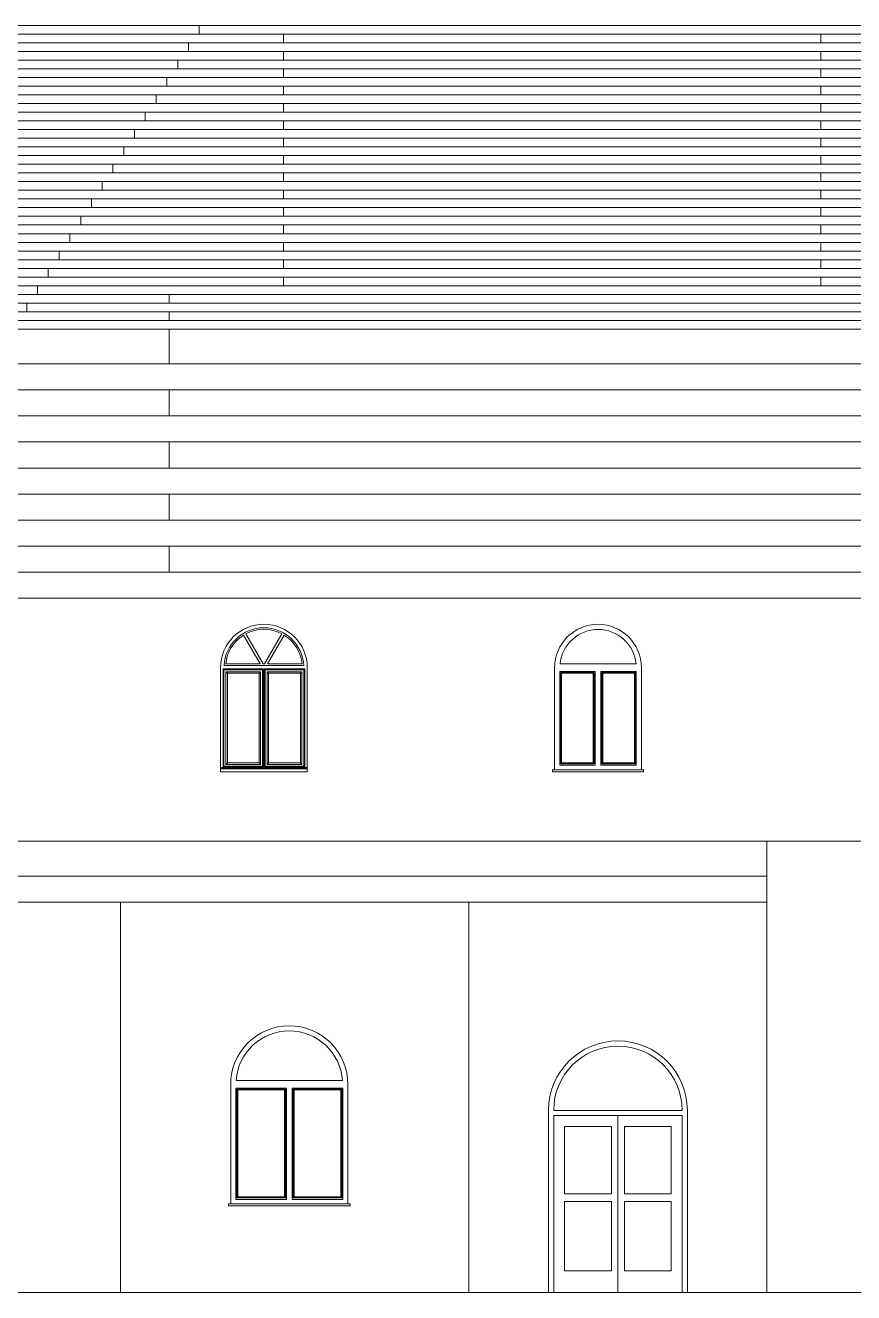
# Model space of a CAD drawing. Header units: millimetres. Extents: x -53558 to 47442, y -9060 to 14600.
# Drawn here: x -23070 to -13527, y 0 to 14600 of the extents above; entities that cross this region are included whole.
import ezdxf

# ---------------------------------------------------------------- set-up
doc = ezdxf.new("R2010")
doc.units = ezdxf.units.MM
for name, color, linetype, lineweight in [('A-DETL-THIN', 151, 'Continuous', 9), ('A-DOOR', 31, 'Continuous', 9), ('A-DOOR-FRAM', 31, 'Continuous', 9), ('A-FLOR', 192, 'Continuous', 9), ('A-GENM', 13, 'Continuous', 9), ('A-GLAZ', 151, 'Continuous', 9), ('A-ROOF', 132, 'Continuous', 9), ('A-WALL', 113, 'Continuous', 9), ('I-WALL', 2, 'Continuous', 9)]:
    doc.layers.add(name, color=color, linetype=linetype, lineweight=lineweight)

# ---------------------------------------------------------------- blocks, each defined once
blk = doc.blocks.new('Double Shutter-Arch - ext-236540-North')
at = {"layer": 'A-DOOR'}
for p, q in [((-16858, 1915), (-16318, 1915)), ((-16858, 1140), (-16858, 1915)), ((-16318, 1915), (-16318, 1140)), ((-16243, 0), (-16243, 2040)), ((-16243, 2040), (-16243, 0)), ((-16168, 1915), (-15628, 1915)), ((-16168, 1140), (-16168, 1915)), ((-15628, 1915), (-15628, 1140)), ((-16318, 1140), (-16858, 1140)), ((-16858, 1050), (-16318, 1050)), ((-16858, 250), (-16858, 1050)), ((-16318, 1050), (-16318, 250)), ((-15628, 1140), (-16168, 1140)), ((-16168, 1050), (-15628, 1050)), ((-16168, 250), (-16168, 1050)), ((-15628, 1050), (-15628, 250)), ((-16318, 250), (-16858, 250)), ((-15628, 250), (-16168, 250))]:
    blk.add_line(p, q, dxfattribs=at)
at = {"layer": 'A-DOOR-FRAM'}
for p, q in [((-15503, 2100), (-16983, 2100)), ((-16983, 2040), (-16983, 0)), ((-16983, 2040), (-15503, 2040)), ((-15503, 2040), (-15503, 0))]:
    blk.add_line(p, q, dxfattribs=at)
blk.add_arc((-16243, 2100), 740, 0, 180, dxfattribs=at)
blk = doc.blocks.new('Arched _2_ - Arched _2_-211956-North')
at = {"layer": 'A-GLAZ'}
for p, q in [((-20644, 1075), (-20644, 2357)), ((-20644, 2357), (-20062, 2357)), ((-19416, 2443), (-20643, 2443)), ((-20635, 2345), (-20635, 1093)), ((-20635, 2345), (-20074, 2345)), ((-20624, 2335), (-20635, 2345)), ((-20074, 2345), (-20084, 2335)), ((-20074, 1093), (-20074, 2345)), ((-20062, 2357), (-20062, 1075)), ((-19996, 1075), (-19996, 2357)), ((-19996, 2357), (-19414, 2357)), ((-19985, 2345), (-19985, 1093)), ((-19985, 2345), (-19424, 2345)), ((-19974, 2335), (-19985, 2345)), ((-19424, 2345), (-19434, 2335)), ((-19424, 1093), (-19424, 2345)), ((-19414, 2357), (-19414, 1075)), ((-20624, 1103), (-20624, 2335)), ((-20624, 2335), (-20084, 2335)), ((-20084, 2335), (-20084, 1103)), ((-19974, 1103), (-19974, 2335)), ((-19974, 2335), (-19434, 2335)), ((-19434, 2335), (-19434, 1103)), ((-20729, 1025), (-19329, 1025)), ((-20729, 1000), (-20729, 1025)), ((-20062, 1075), (-20644, 1075)), ((-20635, 1093), (-20624, 1103)), ((-20635, 1093), (-20074, 1093)), ((-20084, 1103), (-20624, 1103)), ((-20074, 1093), (-20084, 1103)), ((-19414, 1075), (-19996, 1075)), ((-19985, 1093), (-19974, 1103)), ((-19985, 1093), (-19424, 1093)), ((-19434, 1103), (-19974, 1103)), ((-19424, 1093), (-19434, 1103)), ((-19329, 1025), (-19329, 1000)), ((-19329, 1000), (-20729, 1000))]:
    blk.add_line(p, q, dxfattribs=at)
blk.add_arc((-20029, 2400), 615, 4.0093, 175.9907, dxfattribs=at)
blk = doc.blocks.new('HOOR LIGHT - HOOR LIGHT-165948-North')
at = {"layer": 'A-GENM'}
for p, q in [((-23179, 11200), (-10839, 11200)), ((-10839, 11100), (-23179, 11100))]:
    blk.add_line(p, q, dxfattribs=at)
blk = doc.blocks.new('HOOR LIGHT1 - HOOR LIGHT-166020-North')
at = {"layer": 'A-GENM'}
for p, q in [((-31604, 11400), (-23055, 11400)), ((-23055, 11400), (-10963, 11400)), ((-23055, 11300), (-23055, 11400)), ((-23055, 11300), (-31604, 11300)), ((-10963, 11300), (-23055, 11300))]:
    blk.add_line(p, q, dxfattribs=at)
blk = doc.blocks.new('HOOR LIGHT2 - HOOR LIGHT-166050-North')
at = {"layer": 'A-GENM'}
for p, q in [((-31304, 11600), (-22930, 11600)), ((-22930, 11600), (-11088, 11600)), ((-22930, 11600), (-22930, 11500)), ((-22930, 11500), (-31304, 11500)), ((-11088, 11500), (-22930, 11500))]:
    blk.add_line(p, q, dxfattribs=at)
blk = doc.blocks.new('HOOR LIGHT3 - HOOR LIGHT-166080-North')
at = {"layer": 'A-GENM'}
for p, q in [((-31004, 11800), (-22806, 11800)), ((-22806, 11700), (-31004, 11700)), ((-22806, 11800), (-11212, 11800)), ((-22806, 11800), (-22806, 11700)), ((-11212, 11700), (-22806, 11700))]:
    blk.add_line(p, q, dxfattribs=at)
blk = doc.blocks.new('HOOR LIGHT4 - HOOR LIGHT-166110-North')
at = {"layer": 'A-GENM'}
for p, q in [((-30704, 12000), (-22682, 12000)), ((-22682, 12000), (-11336, 12000)), ((-22682, 11900), (-22682, 12000)), ((-22682, 11900), (-30704, 11900)), ((-11336, 11900), (-22682, 11900))]:
    blk.add_line(p, q, dxfattribs=at)
blk = doc.blocks.new('HOOR LIGHT5 - HOOR LIGHT-166140-North')
at = {"layer": 'A-GENM'}
for p, q in [((-30404, 12200), (-22558, 12200)), ((-22558, 12200), (-11460, 12200)), ((-22558, 12100), (-22558, 12200)), ((-22558, 12100), (-30404, 12100)), ((-11460, 12100), (-22558, 12100))]:
    blk.add_line(p, q, dxfattribs=at)
blk = doc.blocks.new('HOOR LIGHT6 - HOOR LIGHT-166170-North')
at = {"layer": 'A-GENM'}
for p, q in [((-30104, 12400), (-22433, 12400)), ((-22433, 12300), (-30104, 12300)), ((-22433, 12400), (-11585, 12400)), ((-22433, 12300), (-22433, 12400)), ((-11585, 12300), (-22433, 12300))]:
    blk.add_line(p, q, dxfattribs=at)
blk = doc.blocks.new('HOOR LIGHT7 - HOOR LIGHT-166200-North')
at = {"layer": 'A-GENM'}
for p, q in [((-29804, 12600), (-22309, 12600)), ((-22309, 12600), (-11709, 12600)), ((-22309, 12600), (-22309, 12500)), ((-22309, 12500), (-29804, 12500)), ((-11709, 12500), (-22309, 12500))]:
    blk.add_line(p, q, dxfattribs=at)
blk = doc.blocks.new('HOOR LIGHT8 - HOOR LIGHT-166230-North')
at = {"layer": 'A-GENM'}
for p, q in [((-29504, 12800), (-22185, 12800)), ((-22185, 12800), (-11833, 12800)), ((-22185, 12800), (-22185, 12700)), ((-22185, 12700), (-29504, 12700)), ((-11833, 12700), (-22185, 12700))]:
    blk.add_line(p, q, dxfattribs=at)
blk = doc.blocks.new('HOOR LIGHT9 - HOOR LIGHT-166260-North')
at = {"layer": 'A-GENM'}
for p, q in [((-29204, 13000), (-22061, 13000)), ((-22061, 13000), (-11957, 13000)), ((-22061, 12900), (-22061, 13000)), ((-22061, 12900), (-29204, 12900)), ((-11957, 12900), (-22061, 12900))]:
    blk.add_line(p, q, dxfattribs=at)
blk = doc.blocks.new('HOOR LIGHT10 - HOOR LIGHT-166290-North')
at = {"layer": 'A-GENM'}
for p, q in [((-28904, 13200), (-21936, 13200)), ((-21936, 13200), (-12082, 13200)), ((-21936, 13100), (-21936, 13200)), ((-21936, 13100), (-28904, 13100)), ((-12082, 13100), (-21936, 13100))]:
    blk.add_line(p, q, dxfattribs=at)
blk = doc.blocks.new('HOOR LIGHT11 - HOOR LIGHT-166320-North')
at = {"layer": 'A-GENM'}
for p, q in [((-28604, 13400), (-21812, 13400)), ((-21812, 13300), (-28604, 13300)), ((-21812, 13400), (-12206, 13400)), ((-21812, 13300), (-21812, 13400)), ((-12206, 13300), (-21812, 13300))]:
    blk.add_line(p, q, dxfattribs=at)
blk = doc.blocks.new('HOOR LIGHT12 - HOOR LIGHT-166350-North')
at = {"layer": 'A-GENM'}
for p, q in [((-28304, 13600), (-21688, 13600)), ((-21688, 13600), (-12330, 13600)), ((-21688, 13500), (-21688, 13600)), ((-21688, 13500), (-28304, 13500)), ((-12330, 13500), (-21688, 13500))]:
    blk.add_line(p, q, dxfattribs=at)
blk = doc.blocks.new('HOOR LIGHT13 - HOOR LIGHT-166380-North')
at = {"layer": 'A-GENM'}
for p, q in [((-28004, 13800), (-21563, 13800)), ((-21563, 13800), (-12454, 13800)), ((-21563, 13700), (-21563, 13800)), ((-21563, 13700), (-28004, 13700)), ((-12454, 13700), (-21563, 13700))]:
    blk.add_line(p, q, dxfattribs=at)
blk = doc.blocks.new('HOOR LIGHT14 - HOOR LIGHT-166410-North')
at = {"layer": 'A-GENM'}
for p, q in [((-27704, 14000), (-21439, 14000)), ((-21439, 13900), (-27704, 13900)), ((-21439, 14000), (-12579, 14000)), ((-21439, 13900), (-21439, 14000)), ((-12579, 13900), (-21439, 13900))]:
    blk.add_line(p, q, dxfattribs=at)
blk = doc.blocks.new('HOOR LIGHT15 - HOOR LIGHT-166476-North')
at = {"layer": 'A-GENM'}
for p, q in [((-27404, 14200), (-21315, 14200)), ((-21315, 14200), (-12703, 14200)), ((-21315, 14100), (-21315, 14200)), ((-21315, 14100), (-27404, 14100)), ((-12703, 14100), (-21315, 14100))]:
    blk.add_line(p, q, dxfattribs=at)
blk = doc.blocks.new('HOOR LIGHT16 - HOOR LIGHT-166506-North')
at = {"layer": 'A-GENM'}
for p, q in [((-27104, 14400), (-21191, 14400)), ((-21191, 14400), (-12827, 14400)), ((-21191, 14400), (-21191, 14300)), ((-21191, 14300), (-27104, 14300)), ((-12827, 14300), (-21191, 14300))]:
    blk.add_line(p, q, dxfattribs=at)
blk = doc.blocks.new('HOOR LIGHT17 - HOOR LIGHT-166536-North')
at = {"layer": 'A-GENM'}
for p, q in [((-26804, 14600), (-21066, 14600)), ((-21066, 14500), (-26804, 14500)), ((-21066, 14600), (-12952, 14600)), ((-21066, 14600), (-21066, 14500)), ((-12952, 14500), (-21066, 14500))]:
    blk.add_line(p, q, dxfattribs=at)
blk = doc.blocks.new('Arched _2_ - Arched _2_ 2-252812-North')
at = {"layer": 'A-GLAZ'}
for p, q in [((-20556, 7575), (-20364, 7243)), ((-20330, 7243), (-20530, 7590)), ((-20114, 7590), (-20315, 7243)), ((-20280, 7243), (-20088, 7575)), ((-20792, 6053), (-20792, 7185)), ((-20782, 7174), (-20792, 7185)), ((-20792, 7185), (-20327, 7185)), ((-19863, 7225), (-20782, 7225)), ((-20782, 6064), (-20782, 7174)), ((-20338, 7174), (-20782, 7174)), ((-20364, 7243), (-20762, 7243)), ((-20327, 7185), (-20338, 7174)), ((-20338, 7174), (-20338, 6064)), ((-20315, 7243), (-20330, 7243)), ((-20327, 7185), (-20327, 6053)), ((-20317, 6053), (-20317, 7185)), ((-20307, 7174), (-20317, 7185)), ((-20317, 7185), (-19852, 7185)), ((-20307, 6064), (-20307, 7174)), ((-19863, 7174), (-20307, 7174)), ((-19882, 7243), (-20280, 7243)), ((-19852, 7185), (-19863, 7174)), ((-19863, 7174), (-19863, 6064)), ((-19852, 7185), (-19852, 6053)), ((-20742, 7135), (-20760, 7152)), ((-20760, 7152), (-20760, 6086)), ((-20360, 7152), (-20760, 7152)), ((-20742, 7135), (-20742, 6103)), ((-20377, 7135), (-20742, 7135)), ((-20360, 7152), (-20377, 7135)), ((-20377, 6103), (-20377, 7135)), ((-20360, 6086), (-20360, 7152)), ((-20267, 7135), (-20285, 7152)), ((-20285, 7152), (-20285, 6086)), ((-19885, 7152), (-20285, 7152)), ((-20267, 7135), (-20267, 6103)), ((-19902, 7135), (-20267, 7135)), ((-19885, 7152), (-19902, 7135)), ((-19902, 6103), (-19902, 7135)), ((-19885, 6086), (-19885, 7152)), ((-20822, 6051), (-19822, 6051)), ((-19822, 6050), (-20822, 6050)), ((-19822, 6047), (-20822, 6047)), ((-20822, 6034), (-20822, 6040)), ((-20822, 6000), (-20822, 6034)), ((-19822, 6034), (-20822, 6034)), ((-19822, 6000), (-20822, 6000)), ((-20782, 6064), (-20792, 6053)), ((-20327, 6053), (-20792, 6053)), ((-20338, 6064), (-20782, 6064)), ((-20742, 6103), (-20760, 6086)), ((-20760, 6086), (-20360, 6086)), ((-20742, 6103), (-20377, 6103)), ((-20377, 6103), (-20360, 6086)), ((-20338, 6064), (-20327, 6053)), ((-20307, 6064), (-20317, 6053)), ((-19852, 6053), (-20317, 6053)), ((-19863, 6064), (-20307, 6064)), ((-20267, 6103), (-20285, 6086)), ((-20285, 6086), (-19885, 6086)), ((-20267, 6103), (-19902, 6103)), ((-19902, 6103), (-19885, 6086)), ((-19863, 6064), (-19852, 6053)), ((-19822, 6040), (-19822, 6034)), ((-19822, 6034), (-19822, 6000))]:
    blk.add_line(p, q, dxfattribs=at)
for radius, start, end in [(460, 3.1154, 176.8846), (442, 61.9448, 118.0552), (442, 121.9448, 174.4171), (442, 5.5829, 58.0552)]:
    blk.add_arc((-20322, 7200), radius, start, end, dxfattribs=at)
blk = doc.blocks.new('Arched _2_ - Arched _2_ 2-V9-North')
at = {"layer": 'A-GLAZ'}
for p, q in [((-13062, 6075), (-13062, 7157)), ((-13062, 7157), (-12655, 7157)), ((-12184, 7243), (-13060, 7243)), ((-12655, 7157), (-12655, 6075)), ((-12589, 6075), (-12589, 7157)), ((-12589, 7157), (-12182, 7157)), ((-12182, 7157), (-12182, 6075)), ((-13052, 7145), (-13052, 6093)), ((-13052, 7145), (-12667, 7145)), ((-13042, 7135), (-13052, 7145)), ((-13042, 6103), (-13042, 7135)), ((-13042, 7135), (-12677, 7135)), ((-12667, 7145), (-12677, 7135)), ((-12677, 7135), (-12677, 6103)), ((-12667, 6093), (-12667, 7145)), ((-12577, 7145), (-12577, 6093)), ((-12577, 7145), (-12192, 7145)), ((-12567, 7135), (-12577, 7145)), ((-12567, 6103), (-12567, 7135)), ((-12567, 7135), (-12202, 7135)), ((-12192, 7145), (-12202, 7135)), ((-12202, 7135), (-12202, 6103)), ((-12192, 6093), (-12192, 7145)), ((-13147, 6025), (-12097, 6025)), ((-13147, 6000), (-13147, 6025)), ((-12097, 6000), (-13147, 6000)), ((-12655, 6075), (-13062, 6075)), ((-13052, 6093), (-13042, 6103)), ((-13052, 6093), (-12667, 6093)), ((-12677, 6103), (-13042, 6103)), ((-12667, 6093), (-12677, 6103)), ((-12182, 6075), (-12589, 6075)), ((-12577, 6093), (-12567, 6103)), ((-12577, 6093), (-12192, 6093)), ((-12202, 6103), (-12567, 6103)), ((-12192, 6093), (-12202, 6103)), ((-12097, 6025), (-12097, 6000))]:
    blk.add_line(p, q, dxfattribs=at)
blk.add_arc((-12622, 7200), 440, 5.6083, 174.3917, dxfattribs=at)
blk = doc.blocks.new('POLYGON HOORNO1 - POLYGON HOORNO-266158-North')
at = {"layer": 'A-ROOF'}
for p, q in [((-23303, 8300), (-10715, 8300)), ((-10715, 8000), (-23303, 8000))]:
    blk.add_line(p, q, dxfattribs=at)
blk = doc.blocks.new('POLYGON HOORNO2 - POLYGON HOORNO-266412-North')
at = {"layer": 'A-ROOF'}
for p, q in [((-23303, 8900), (-10715, 8900)), ((-10715, 8600), (-23303, 8600))]:
    blk.add_line(p, q, dxfattribs=at)
blk = doc.blocks.new('POLYGON HOORNO3 - POLYGON HOORNO-266474-North')
at = {"layer": 'A-ROOF'}
for p, q in [((-23303, 9500), (-10715, 9500)), ((-10715, 9200), (-23303, 9200))]:
    blk.add_line(p, q, dxfattribs=at)
blk = doc.blocks.new('POLYGON HOORNO4 - POLYGON HOORNO-266536-North')
at = {"layer": 'A-ROOF'}
for p, q in [((-23303, 10100), (-10715, 10100)), ((-10715, 9800), (-23303, 9800))]:
    blk.add_line(p, q, dxfattribs=at)
blk = doc.blocks.new('POLYGON HOORNO5 - POLYGON HOORNO-266598-North')
at = {"layer": 'A-ROOF'}
for p, q in [((-23303, 10700), (-10715, 10700)), ((-10715, 10400), (-23303, 10400))]:
    blk.add_line(p, q, dxfattribs=at)

msp = doc.modelspace()

# ---------------------------------------------------------------- linework, layer by layer
at = {"layer": 'A-DETL-THIN'}
msp.add_line((17980.331, 0), (-53558.463, 0), dxfattribs=at)
at = {"layer": 'A-FLOR'}
for p, q in [((-20095.506, 14500), (-20095.506, 14400)), ((-13906.391, 14500), (-13906.391, 14400)), ((-20095.506, 14300), (-20095.506, 14200)), ((-13906.391, 14300), (-13906.391, 14200)), ((-50206.802, 4800), (-14525.353, 4800)), ((-14525.353, 4500), (-50206.802, 4500))]:
    msp.add_line(p, q, dxfattribs=at)
at = {"layer": 'A-WALL'}
for p, q in [((-20822.295, 6040.402), (-20822.295, 7200)), ((-19822.295, 7200), (-19822.295, 6040.402)), ((-16972.295, 6025), (-16972.295, 7200)), ((-15972.295, 7200), (-15972.295, 6025)), ((-3254.185, 5200), (-14525.353, 5200)), ((-14525.353, 5200), (-14525.353, 0)), ((-21974.311, 4500), (-21974.311, 0)), ((-17960.678, 0), (-17960.678, 4500)), ((-20704.495, 1025), (-20704.495, 2400)), ((-19354.495, 2400), (-19354.495, 1025))]:
    msp.add_line(p, q, dxfattribs=at)
for centre, radius in [((-20322.295, 7200), 500), ((-16472.295, 7200), 500), ((-20029.495, 2400), 675)]:
    msp.add_arc(centre, radius, 0, 180, dxfattribs=at)
at = {"layer": 'I-WALL'}
for p, q in [((-20095.506, 14100), (-20095.506, 14000)), ((-13906.391, 14100), (-13906.391, 14000)), ((-20095.506, 13900), (-20095.506, 13800)), ((-13906.391, 13900), (-13906.391, 13800)), ((-20095.506, 13700), (-20095.506, 13600)), ((-13906.391, 13700), (-13906.391, 13600)), ((-20095.506, 13500), (-20095.506, 13400)), ((-13906.391, 13500), (-13906.391, 13400)), ((-20095.506, 13300), (-20095.506, 13200)), ((-13906.391, 13300), (-13906.391, 13200)), ((-20095.506, 13100), (-20095.506, 13000)), ((-13906.391, 13100), (-13906.391, 13000)), ((-20095.506, 12900), (-20095.506, 12800)), ((-13906.391, 12900), (-13906.391, 12800)), ((-20095.506, 12700), (-20095.506, 12600)), ((-13906.391, 12700), (-13906.391, 12600)), ((-20095.506, 12500), (-20095.506, 12400)), ((-13906.391, 12500), (-13906.391, 12400)), ((-20095.506, 12300), (-20095.506, 12200)), ((-13906.391, 12300), (-13906.391, 12200)), ((-20095.506, 12100), (-20095.506, 12000)), ((-13906.391, 12100), (-13906.391, 12000)), ((-20095.506, 11900), (-20095.506, 11800)), ((-13906.391, 11900), (-13906.391, 11800)), ((-20095.506, 11700), (-20095.506, 11600)), ((-13906.391, 11700), (-13906.391, 11600)), ((-21414.499, 11400), (-21414.499, 11500)), ((-21414.499, 11200), (-21414.499, 11300)), ((-21414.499, 10700), (-21414.499, 11100)), ((-21414.499, 10100), (-21414.499, 10400)), ((-21414.499, 9500), (-21414.499, 9800)), ((-21414.499, 8900), (-21414.499, 9200)), ((-21414.499, 8300), (-21414.499, 8600)), ((-14525.353, 5200), (-50218.802, 5200)), ((-17043.016, 0), (-17043.016, 2100)), ((-15443.016, 2100), (-15443.016, 0))]:
    msp.add_line(p, q, dxfattribs=at)
msp.add_arc((-16243.016, 2100), 800, 0, 180, dxfattribs=at)

# ---------------------------------------------------------------- block references
at = {"layer": 'A-DOOR'}
msp.add_blockref('Double Shutter-Arch - ext-236540-North', (0, 0), dxfattribs=at)
at = {"layer": 'A-GENM'}
for name in ['HOOR LIGHT17 - HOOR LIGHT-166536-North', 'HOOR LIGHT16 - HOOR LIGHT-166506-North', 'HOOR LIGHT15 - HOOR LIGHT-166476-North', 'HOOR LIGHT14 - HOOR LIGHT-166410-North', 'HOOR LIGHT13 - HOOR LIGHT-166380-North', 'HOOR LIGHT12 - HOOR LIGHT-166350-North', 'HOOR LIGHT11 - HOOR LIGHT-166320-North', 'HOOR LIGHT10 - HOOR LIGHT-166290-North', 'HOOR LIGHT9 - HOOR LIGHT-166260-North', 'HOOR LIGHT8 - HOOR LIGHT-166230-North', 'HOOR LIGHT7 - HOOR LIGHT-166200-North', 'HOOR LIGHT6 - HOOR LIGHT-166170-North', 'HOOR LIGHT5 - HOOR LIGHT-166140-North', 'HOOR LIGHT4 - HOOR LIGHT-166110-North', 'HOOR LIGHT3 - HOOR LIGHT-166080-North', 'HOOR LIGHT2 - HOOR LIGHT-166050-North', 'HOOR LIGHT1 - HOOR LIGHT-166020-North', 'HOOR LIGHT - HOOR LIGHT-165948-North']:
    msp.add_blockref(name, (0, 0), dxfattribs=at)
at = {"layer": 'A-GLAZ'}
for name, p in [('Arched _2_ - Arched _2_ 2-252812-North', (0, 0)), ('Arched _2_ - Arched _2_ 2-V9-North', (-3850, 0)), ('Arched _2_ - Arched _2_-211956-North', (0, 0))]:
    msp.add_blockref(name, p, dxfattribs=at)
at = {"layer": 'A-ROOF'}
for name in ['POLYGON HOORNO5 - POLYGON HOORNO-266598-North', 'POLYGON HOORNO4 - POLYGON HOORNO-266536-North', 'POLYGON HOORNO3 - POLYGON HOORNO-266474-North', 'POLYGON HOORNO2 - POLYGON HOORNO-266412-North', 'POLYGON HOORNO1 - POLYGON HOORNO-266158-North']:
    msp.add_blockref(name, (0, 0), dxfattribs=at)

doc.saveas('drawing.dxf')
